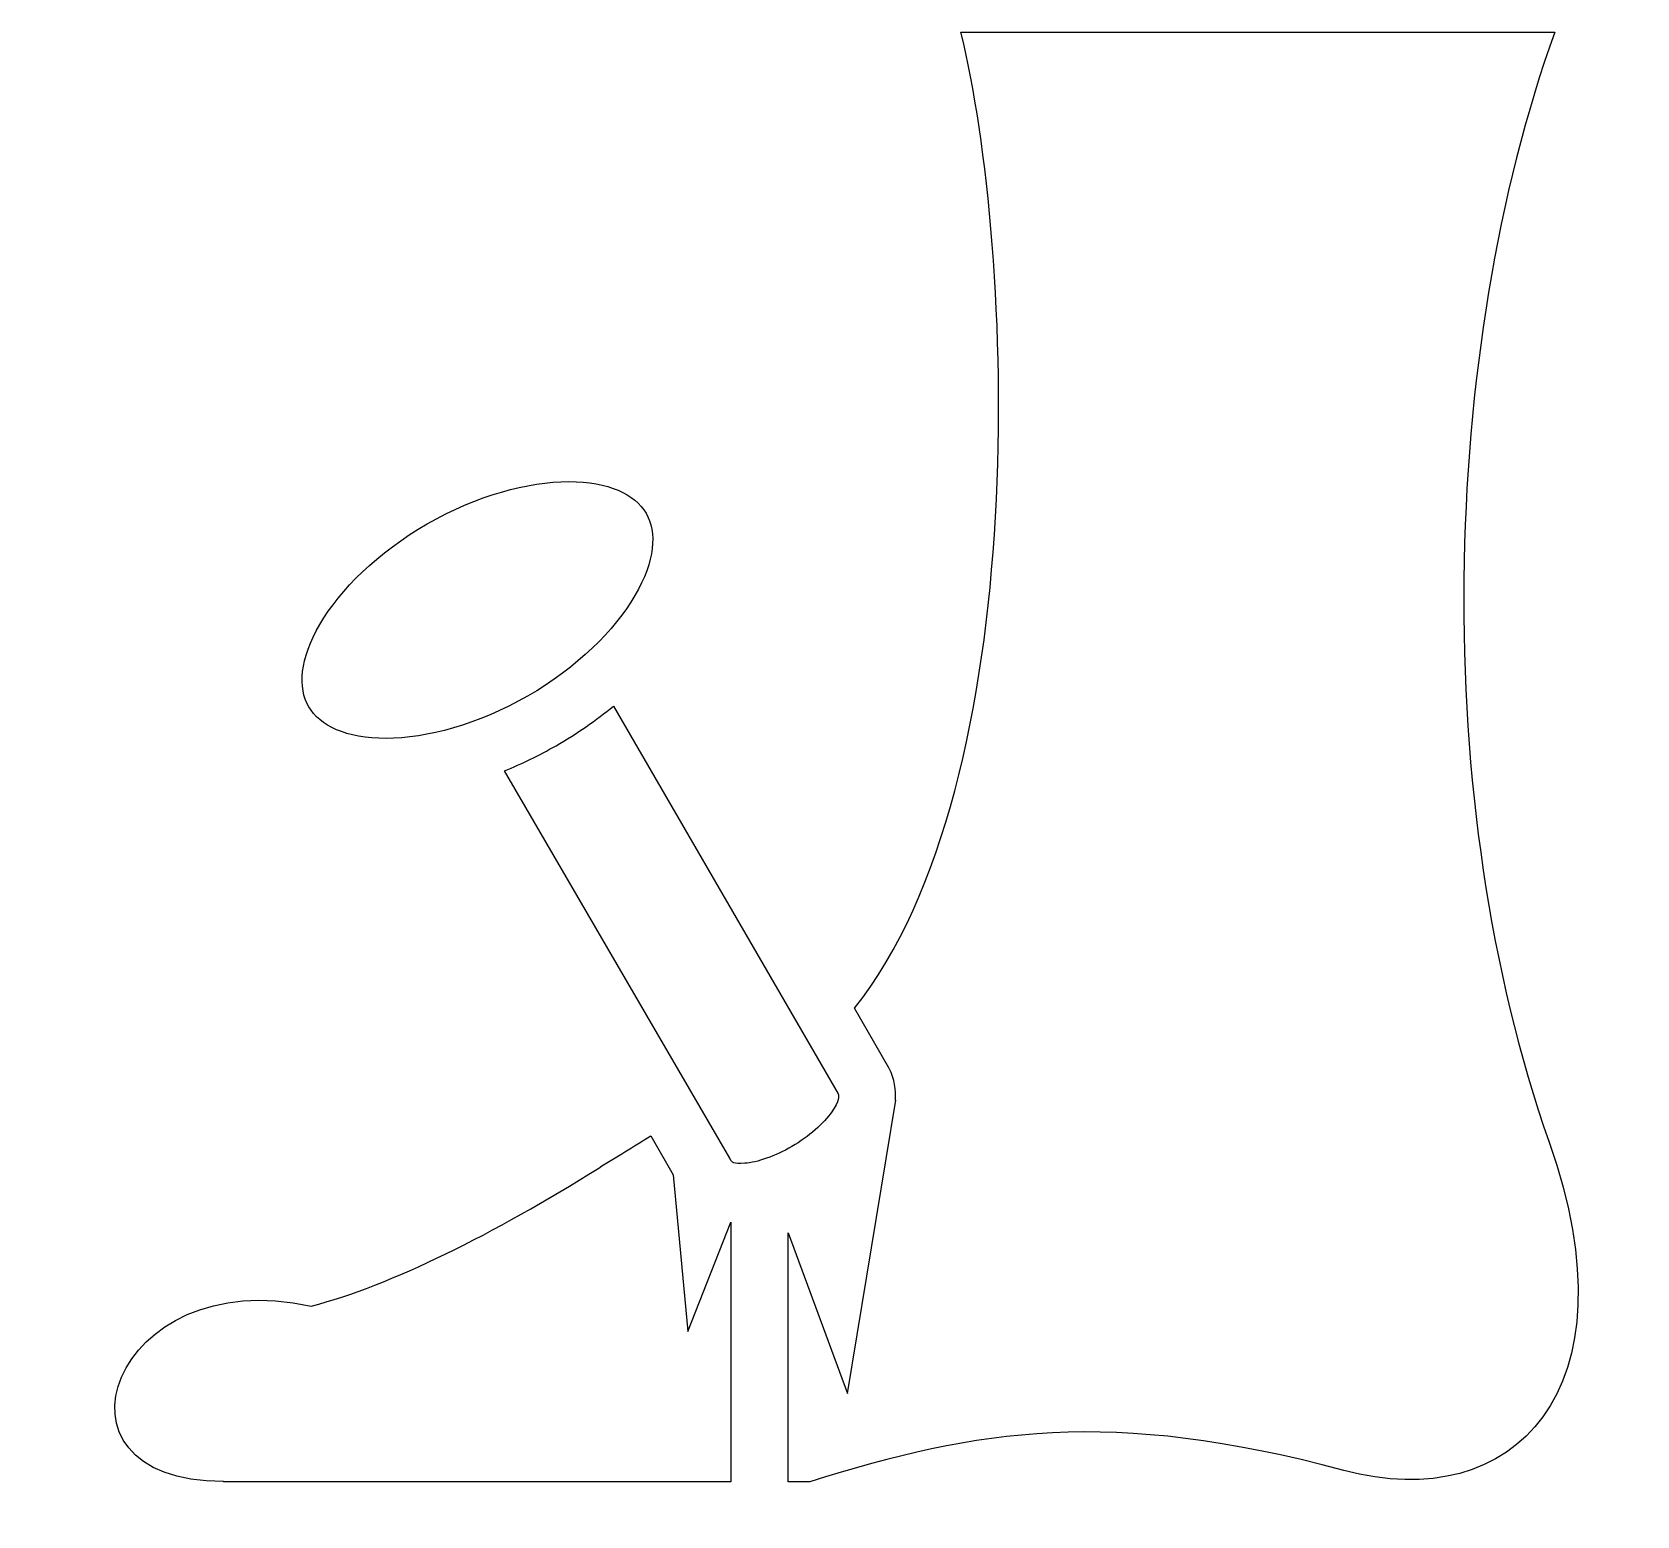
# Model space of a CAD drawing. Header units: centimetres. Extents: x -11.1 to 11, y -10.4 to 10.1.
import ezdxf

# ---------------------------------------------------------------- set-up
doc = ezdxf.new("R2010")
doc.units = ezdxf.units.CM
doc.header["$MEASUREMENT"] = 0
doc.layers.add('Layer 1', color=7, linetype='Continuous')

msp = doc.modelspace()

# ---------------------------------------------------------------- linework, layer by layer
at = {"layer": 'Layer 1'}
for points, knots in [([(1.72311, 10.10134), (2.46021, 7.10278), (2.74442, -0.2342), (0.25566, -3.35416), (0.25566, -3.35416), (0.25566, -3.35416), (0.73047, -4.1742), (0.73047, -4.1742), (0.73047, -4.1742), (0.73047, -4.1742), (0.73612, -4.18584), (0.73612, -4.18584), (0.73612, -4.18584), (0.80781, -4.33098), (0.83028, -4.48114), (0.8194, -4.62742), (0.8194, -4.62742), (0.8194, -4.62742), (0.82564, -4.62405), (0.82564, -4.62405), (0.82564, -4.62405), (0.82564, -4.62405), (0.1609, -8.66374), (0.1609, -8.66374), (0.1609, -8.66374), (0.1609, -8.66374), (-0.65821, -6.45152), (-0.65821, -6.45152), (-0.65821, -6.45152), (-0.65821, -6.45152), (-0.65821, -9.88104), (-0.65821, -9.88104), (-0.65821, -9.88104), (-0.65821, -9.88104), (-0.3602, -9.88105), (-0.3602, -9.88105), (-0.3602, -9.88105), (1.96958, -9.15492), (3.77622, -8.86257), (6.99811, -9.72587), (6.99811, -9.72587), (9.33784, -10.35278), (11.03864, -8.63347), (9.82872, -5.19969), (9.82872, -5.19969), (8.17595, -0.50901), (8.32299, 5.69103), (9.90686, 10.10138), (9.90686, 10.10138), (9.90686, 10.10138), (1.72311, 10.10138), (1.72311, 10.10138), (1.72311, 10.10138), (1.72311, 10.10138), (1.72311, 10.10134), (1.72311, 10.10134)], [0, 0, 0, 0, 0.06666667, 0.06666667, 0.06666667, 0.06666667, 0.13333333, 0.13333333, 0.13333333, 0.13333333, 0.2, 0.2, 0.2, 0.2, 0.26666667, 0.26666667, 0.26666667, 0.26666667, 0.33333333, 0.33333333, 0.33333333, 0.33333333, 0.4, 0.4, 0.4, 0.4, 0.46666667, 0.46666667, 0.46666667, 0.46666667, 0.53333333, 0.53333333, 0.53333333, 0.53333333, 0.6, 0.6, 0.6, 0.6, 0.66666667, 0.66666667, 0.66666667, 0.66666667, 0.73333333, 0.73333333, 0.73333333, 0.73333333, 0.8, 0.8, 0.8, 0.8, 0.86666667, 0.86666667, 0.86666667, 0.86666667, 1, 1, 1, 1]), ([(-3.68325, 3.90492), (-4.23978, 3.90467), (-4.94871, 3.715), (-5.63141, 3.32279), (-5.63141, 3.32279), (-6.31411, 2.93054), (-6.83328, 2.41474), (-7.11125, 1.93622), (-7.11125, 1.93622), (-7.38922, 1.4577), (-7.41629, 1.06444), (-7.26415, 0.8022), (-7.26415, 0.8022), (-7.11192, 0.53992), (-6.75366, 0.36526), (-6.19717, 0.36547), (-6.19717, 0.36547), (-5.64068, 0.36568), (-4.93188, 0.55539), (-4.24914, 0.9476), (-4.24914, 0.9476), (-3.56644, 1.33976), (-3.04723, 1.85556), (-2.7693, 2.33408), (-2.7693, 2.33408), (-2.49141, 2.81269), (-2.46417, 3.20586), (-2.61636, 3.4681), (-2.61636, 3.4681), (-2.76859, 3.73038), (-3.12685, 3.90509), (-3.68334, 3.90488), (-3.68334, 3.90488), (-3.68334, 3.90488), (-3.68325, 3.90492), (-3.68325, 3.90492)], [0, 0, 0, 0, 0.1, 0.1, 0.1, 0.1, 0.2, 0.2, 0.2, 0.2, 0.3, 0.3, 0.3, 0.3, 0.4, 0.4, 0.4, 0.4, 0.5, 0.5, 0.5, 0.5, 0.6, 0.6, 0.6, 0.6, 0.7, 0.7, 0.7, 0.7, 0.8, 0.8, 0.8, 0.8, 1, 1, 1, 1]), ([(-3.0665, 0.81106), (-3.30433, 0.61371), (-3.56872, 0.42969), (-3.8566, 0.26431), (-3.8566, 0.26431), (-4.09105, 0.12958), (-4.32846, 0.0148), (-4.56557, -0.08071), (-4.56557, -0.08071), (-4.56557, -0.08071), (-1.46209, -5.42145), (-1.46209, -5.42145), (-1.46209, -5.42145), (-1.46209, -5.42145), (-1.45682, -5.43191), (-1.45682, -5.43191), (-1.45682, -5.43191), (-1.42772, -5.48968), (-1.41773, -5.50064), (-1.25399, -5.49082), (-1.25399, -5.49082), (-1.09038, -5.48099), (-0.83568, -5.39645), (-0.60524, -5.26088), (-0.60524, -5.26088), (-0.37471, -5.12531), (-0.16585, -4.93939), (-0.05748, -4.78396), (-0.05748, -4.78396), (0.04946, -4.6303), (0.04444, -4.56781), (0.02968, -4.53677), (0.02968, -4.53677), (0.02968, -4.53677), (-3.06645, 0.81106), (-3.06645, 0.81106), (-3.06645, 0.81106), (-3.06645, 0.81106), (-3.0665, 0.81106), (-3.0665, 0.81106)], [0, 0, 0, 0, 0.09090909, 0.09090909, 0.09090909, 0.09090909, 0.18181818, 0.18181818, 0.18181818, 0.18181818, 0.27272727, 0.27272727, 0.27272727, 0.27272727, 0.36363636, 0.36363636, 0.36363636, 0.36363636, 0.45454545, 0.45454545, 0.45454545, 0.45454545, 0.54545455, 0.54545455, 0.54545455, 0.54545455, 0.63636364, 0.63636364, 0.63636364, 0.63636364, 0.72727273, 0.72727273, 0.72727273, 0.72727273, 0.81818182, 0.81818182, 0.81818182, 0.81818182, 1, 1, 1, 1]), ([(-2.55217, -5.11396), (-2.78675, -5.25712), (-3.02572, -5.4045), (-3.26881, -5.55778), (-3.26881, -5.55778), (-4.69345, -6.45596), (-6.14496, -7.18053), (-7.2302, -7.46166), (-7.2302, -7.46166), (-9.95088, -6.84306), (-11.07693, -9.88012), (-8.43958, -9.88012), (-8.43958, -9.88012), (-8.43958, -9.88012), (-8.43937, -9.88109), (-8.43937, -9.88109), (-8.43937, -9.88109), (-8.43937, -9.88109), (-1.44632, -9.88109), (-1.44632, -9.88109), (-1.44632, -9.88109), (-1.44632, -9.88109), (-1.44632, -6.30381), (-1.44632, -6.30381), (-1.44632, -6.30381), (-1.44632, -6.30381), (-2.04089, -7.81199), (-2.04089, -7.81199), (-2.04089, -7.81199), (-2.04089, -7.81199), (-2.24026, -5.65088), (-2.24026, -5.65088), (-2.24026, -5.65088), (-2.24026, -5.65088), (-2.55222, -5.11408), (-2.55222, -5.11408), (-2.55222, -5.11408), (-2.55222, -5.11408), (-2.55217, -5.11396), (-2.55217, -5.11396)], [0, 0, 0, 0, 0.09090909, 0.09090909, 0.09090909, 0.09090909, 0.18181818, 0.18181818, 0.18181818, 0.18181818, 0.27272727, 0.27272727, 0.27272727, 0.27272727, 0.36363636, 0.36363636, 0.36363636, 0.36363636, 0.45454545, 0.45454545, 0.45454545, 0.45454545, 0.54545455, 0.54545455, 0.54545455, 0.54545455, 0.63636364, 0.63636364, 0.63636364, 0.63636364, 0.72727273, 0.72727273, 0.72727273, 0.72727273, 0.81818182, 0.81818182, 0.81818182, 0.81818182, 1, 1, 1, 1])]:
    msp.add_open_spline(points, degree=3, knots=knots, dxfattribs=at)

doc.saveas('drawing.dxf')
